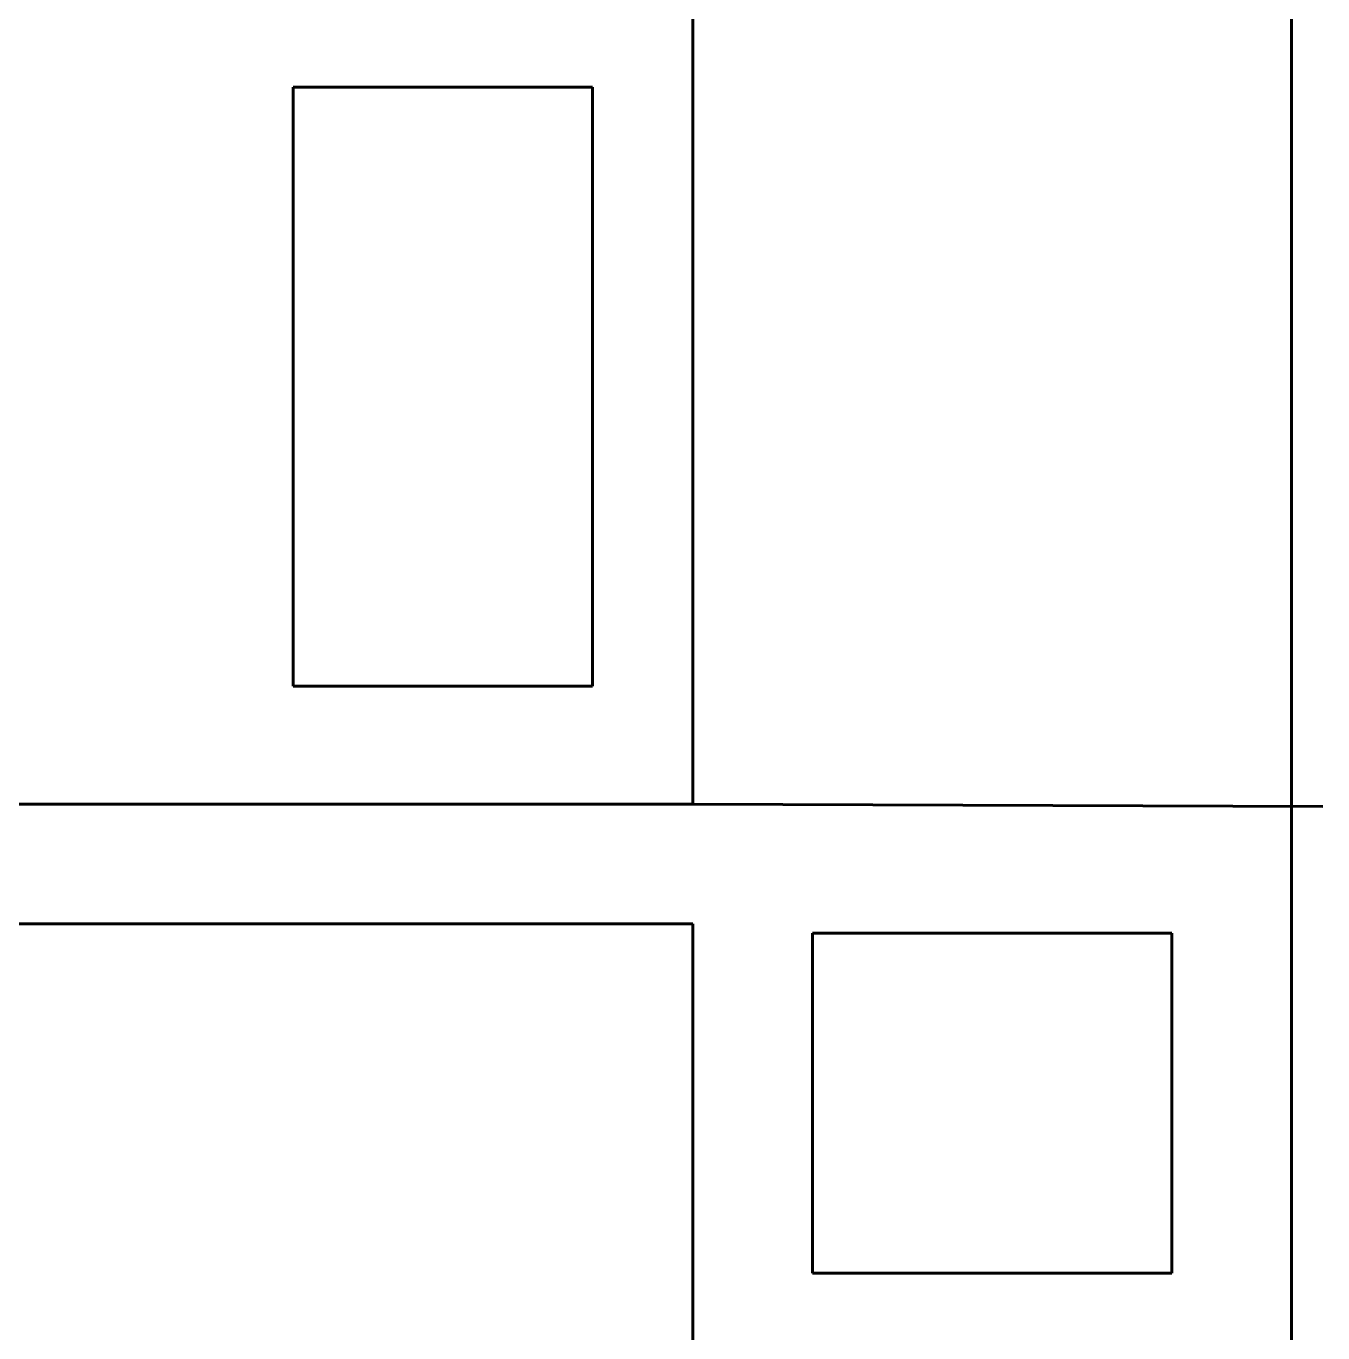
# Model space of a CAD drawing. Extents: x 0 to 297, y 0 to 292.
# Drawn here: x 215.86 to 221.27, y 126.06 to 131.52 of the extents above; entities that cross this region are included whole.
import ezdxf

# ---------------------------------------------------------------- set-up
doc = ezdxf.new("R2010")
doc.units = 0
doc.header["$MEASUREMENT"] = 0
doc.linetypes.add('K5LT_BASIC', pattern=[0])
doc.layers.add('Системный слой', color=7, linetype='Continuous')

# ---------------------------------------------------------------- blocks, each defined once
blk = doc.blocks.new('*U')
at = {"layer": 'Системный слой', "linetype": 'K5LT_BASIC', "lineweight": 60}
for p, q in [((218.2228, 131.2625), (216.9728, 131.2625)), ((216.9728, 131.2625), (216.9728, 128.7625)), ((218.2228, 128.7625), (218.2228, 131.2625)), ((216.9728, 128.7625), (218.2228, 128.7625))]:
    blk.add_line(p, q, dxfattribs=at)

msp = doc.modelspace()

# ---------------------------------------------------------------- linework, layer by layer
at = {"layer": 'Системный слой', "linetype": 'K5LT_BASIC', "lineweight": 60}
for p, q in [((218.6412, 135.2692), (218.6412, 128.2692)), ((221.1417, 125.8121), (221.1417, 135.2692)), ((204.6412, 128.2692), (218.6412, 128.2692)), ((218.6412, 128.2692), (221.2727, 128.2595)), ((204.6412, 127.7692), (218.6412, 127.7692)), ((218.6412, 127.7692), (218.6412, 120.7692)), ((219.1417, 126.3119), (219.1417, 127.7304)), ((219.1417, 127.7304), (220.6417, 127.7304)), ((220.6417, 126.3119), (220.6417, 127.7304)), ((220.6417, 126.3119), (219.1417, 126.3119))]:
    msp.add_line(p, q, dxfattribs=at)

# ---------------------------------------------------------------- block references
at = {"layer": 'Системный слой'}
msp.add_blockref('*U', (0, 0), dxfattribs=at)
msp.add_blockref('*U', (0, 0), dxfattribs=at)
msp.add_blockref('*U', (0, 0), dxfattribs=at)
msp.add_blockref('*U', (0, 0), dxfattribs=at)
msp.add_blockref('*U', (0, 0), dxfattribs=at)
msp.add_blockref('*U', (0, 0), dxfattribs=at)
msp.add_blockref('*U', (0, 0), dxfattribs=at)
msp.add_blockref('*U', (0, 0), dxfattribs=at)
msp.add_blockref('*U', (0, 0), dxfattribs=at)
msp.add_blockref('*U', (0, 0), dxfattribs=at)
msp.add_blockref('*U', (0, 0), dxfattribs=at)
msp.add_blockref('*U', (0, 0), dxfattribs=at)
msp.add_blockref('*U', (0, 0), dxfattribs=at)
msp.add_blockref('*U', (0, 0), dxfattribs=at)
msp.add_blockref('*U', (0, 0), dxfattribs=at)
msp.add_blockref('*U', (0, 0), dxfattribs=at)
msp.add_blockref('*U', (0, 0), dxfattribs=at)
msp.add_blockref('*U', (0, 0), dxfattribs=at)
msp.add_blockref('*U', (0, 0), dxfattribs=at)
msp.add_blockref('*U', (0, 0), dxfattribs=at)
msp.add_blockref('*U', (0, 0), dxfattribs=at)
msp.add_blockref('*U', (0, 0), dxfattribs=at)
msp.add_blockref('*U', (0, 0), dxfattribs=at)
msp.add_blockref('*U', (0, 0), dxfattribs=at)
msp.add_blockref('*U', (0, 0), dxfattribs=at)
msp.add_blockref('*U', (0, 0), dxfattribs=at)
msp.add_blockref('*U', (0, 0), dxfattribs=at)
msp.add_blockref('*U', (0, 0), dxfattribs=at)
msp.add_blockref('*U', (0, 0), dxfattribs=at)
msp.add_blockref('*U', (0, 0), dxfattribs=at)
msp.add_blockref('*U', (0, 0), dxfattribs=at)
msp.add_blockref('*U', (0, 0), dxfattribs=at)
msp.add_blockref('*U', (0, 0), dxfattribs=at)
msp.add_blockref('*U', (0, 0), dxfattribs=at)
msp.add_blockref('*U', (0, 0), dxfattribs=at)
msp.add_blockref('*U', (0, 0), dxfattribs=at)
msp.add_blockref('*U', (0, 0), dxfattribs=at)
msp.add_blockref('*U', (0, 0), dxfattribs=at)
msp.add_blockref('*U', (0, 0), dxfattribs=at)
msp.add_blockref('*U', (0, 0), dxfattribs=at)
msp.add_blockref('*U', (0, 0), dxfattribs=at)
msp.add_blockref('*U', (0, 0), dxfattribs=at)
msp.add_blockref('*U', (0, 0), dxfattribs=at)
msp.add_blockref('*U', (0, 0), dxfattribs=at)
msp.add_blockref('*U', (0, 0), dxfattribs=at)
msp.add_blockref('*U', (0, 0), dxfattribs=at)
msp.add_blockref('*U', (0, 0), dxfattribs=at)
msp.add_blockref('*U', (0, 0), dxfattribs=at)
msp.add_blockref('*U', (0, 0), dxfattribs=at)
msp.add_blockref('*U', (0, 0), dxfattribs=at)
msp.add_blockref('*U', (0, 0), dxfattribs=at)
msp.add_blockref('*U', (0, 0), dxfattribs=at)
msp.add_blockref('*U', (0, 0), dxfattribs=at)
msp.add_blockref('*U', (0, 0), dxfattribs=at)
msp.add_blockref('*U', (0, 0), dxfattribs=at)
msp.add_blockref('*U', (0, 0), dxfattribs=at)
msp.add_blockref('*U', (0, 0), dxfattribs=at)
msp.add_blockref('*U', (0, 0), dxfattribs=at)
msp.add_blockref('*U', (0, 0), dxfattribs=at)
msp.add_blockref('*U', (0, 0), dxfattribs=at)
msp.add_blockref('*U', (0, 0), dxfattribs=at)
msp.add_blockref('*U', (0, 0), dxfattribs=at)
msp.add_blockref('*U', (0, 0), dxfattribs=at)
msp.add_blockref('*U', (0, 0), dxfattribs=at)
msp.add_blockref('*U', (0, 0), dxfattribs=at)
msp.add_blockref('*U', (0, 0), dxfattribs=at)
msp.add_blockref('*U', (0, 0), dxfattribs=at)
msp.add_blockref('*U', (0, 0), dxfattribs=at)
msp.add_blockref('*U', (0, 0), dxfattribs=at)
msp.add_blockref('*U', (0, 0), dxfattribs=at)
msp.add_blockref('*U', (0, 0), dxfattribs=at)
msp.add_blockref('*U', (0, 0), dxfattribs=at)
msp.add_blockref('*U', (0, 0), dxfattribs=at)
msp.add_blockref('*U', (0, 0), dxfattribs=at)
msp.add_blockref('*U', (0, 0), dxfattribs=at)
msp.add_blockref('*U', (0, 0), dxfattribs=at)
msp.add_blockref('*U', (0, 0), dxfattribs=at)
msp.add_blockref('*U', (0, 0), dxfattribs=at)
msp.add_blockref('*U', (0, 0), dxfattribs=at)
msp.add_blockref('*U', (0, 0), dxfattribs=at)
msp.add_blockref('*U', (0, 0), dxfattribs=at)
msp.add_blockref('*U', (0, 0), dxfattribs=at)
msp.add_blockref('*U', (0, 0), dxfattribs=at)
msp.add_blockref('*U', (0, 0), dxfattribs=at)
msp.add_blockref('*U', (0, 0), dxfattribs=at)
msp.add_blockref('*U', (0, 0), dxfattribs=at)
msp.add_blockref('*U', (0, 0), dxfattribs=at)
msp.add_blockref('*U', (0, 0), dxfattribs=at)
msp.add_blockref('*U', (0, 0), dxfattribs=at)
msp.add_blockref('*U', (0, 0), dxfattribs=at)
msp.add_blockref('*U', (0, 0), dxfattribs=at)
msp.add_blockref('*U', (0, 0), dxfattribs=at)
msp.add_blockref('*U', (0, 0), dxfattribs=at)
msp.add_blockref('*U', (0, 0), dxfattribs=at)
msp.add_blockref('*U', (0, 0), dxfattribs=at)
msp.add_blockref('*U', (0, 0), dxfattribs=at)
msp.add_blockref('*U', (0, 0), dxfattribs=at)
msp.add_blockref('*U', (0, 0), dxfattribs=at)
msp.add_blockref('*U', (0, 0), dxfattribs=at)
msp.add_blockref('*U', (0, 0), dxfattribs=at)
msp.add_blockref('*U', (0, 0), dxfattribs=at)
msp.add_blockref('*U', (0, 0), dxfattribs=at)
msp.add_blockref('*U', (0, 0), dxfattribs=at)
msp.add_blockref('*U', (0, 0), dxfattribs=at)
msp.add_blockref('*U', (0, 0), dxfattribs=at)
msp.add_blockref('*U', (0, 0), dxfattribs=at)
msp.add_blockref('*U', (0, 0), dxfattribs=at)
msp.add_blockref('*U', (0, 0), dxfattribs=at)
msp.add_blockref('*U', (0, 0), dxfattribs=at)
msp.add_blockref('*U', (0, 0), dxfattribs=at)
msp.add_blockref('*U', (0, 0), dxfattribs=at)
msp.add_blockref('*U', (0, 0), dxfattribs=at)
msp.add_blockref('*U', (0, 0), dxfattribs=at)
msp.add_blockref('*U', (0, 0), dxfattribs=at)
msp.add_blockref('*U', (0, 0), dxfattribs=at)
msp.add_blockref('*U', (0, 0), dxfattribs=at)
msp.add_blockref('*U', (0, 0), dxfattribs=at)
msp.add_blockref('*U', (0, 0), dxfattribs=at)
msp.add_blockref('*U', (0, 0), dxfattribs=at)
msp.add_blockref('*U', (0, 0), dxfattribs=at)
msp.add_blockref('*U', (0, 0), dxfattribs=at)
msp.add_blockref('*U', (0, 0), dxfattribs=at)
msp.add_blockref('*U', (0, 0), dxfattribs=at)
msp.add_blockref('*U', (0, 0), dxfattribs=at)
msp.add_blockref('*U', (0, 0), dxfattribs=at)
msp.add_blockref('*U', (0, 0), dxfattribs=at)
msp.add_blockref('*U', (0, 0), dxfattribs=at)
msp.add_blockref('*U', (0, 0), dxfattribs=at)
msp.add_blockref('*U', (0, 0), dxfattribs=at)
msp.add_blockref('*U', (0, 0), dxfattribs=at)
msp.add_blockref('*U', (0, 0), dxfattribs=at)
msp.add_blockref('*U', (0, 0), dxfattribs=at)
msp.add_blockref('*U', (0, 0), dxfattribs=at)
msp.add_blockref('*U', (0, 0), dxfattribs=at)
msp.add_blockref('*U', (0, 0), dxfattribs=at)
msp.add_blockref('*U', (0, 0), dxfattribs=at)
msp.add_blockref('*U', (0, 0), dxfattribs=at)
msp.add_blockref('*U', (0, 0), dxfattribs=at)
msp.add_blockref('*U', (0, 0), dxfattribs=at)
msp.add_blockref('*U', (0, 0), dxfattribs=at)
msp.add_blockref('*U', (0, 0), dxfattribs=at)
msp.add_blockref('*U', (0, 0), dxfattribs=at)
msp.add_blockref('*U', (0, 0), dxfattribs=at)
msp.add_blockref('*U', (0, 0), dxfattribs=at)
msp.add_blockref('*U', (0, 0), dxfattribs=at)
msp.add_blockref('*U', (0, 0), dxfattribs=at)
msp.add_blockref('*U', (0, 0), dxfattribs=at)
msp.add_blockref('*U', (0, 0), dxfattribs=at)
msp.add_blockref('*U', (0, 0), dxfattribs=at)
msp.add_blockref('*U', (0, 0), dxfattribs=at)
msp.add_blockref('*U', (0, 0), dxfattribs=at)
msp.add_blockref('*U', (0, 0), dxfattribs=at)
msp.add_blockref('*U', (0, 0), dxfattribs=at)
msp.add_blockref('*U', (0, 0), dxfattribs=at)
msp.add_blockref('*U', (0, 0), dxfattribs=at)
msp.add_blockref('*U', (0, 0), dxfattribs=at)
msp.add_blockref('*U', (0, 0), dxfattribs=at)
msp.add_blockref('*U', (0, 0), dxfattribs=at)
msp.add_blockref('*U', (0, 0), dxfattribs=at)
msp.add_blockref('*U', (0, 0), dxfattribs=at)
msp.add_blockref('*U', (0, 0), dxfattribs=at)
msp.add_blockref('*U', (0, 0), dxfattribs=at)
msp.add_blockref('*U', (0, 0), dxfattribs=at)
msp.add_blockref('*U', (0, 0), dxfattribs=at)
msp.add_blockref('*U', (0, 0), dxfattribs=at)
msp.add_blockref('*U', (0, 0), dxfattribs=at)
msp.add_blockref('*U', (0, 0), dxfattribs=at)
msp.add_blockref('*U', (0, 0), dxfattribs=at)
msp.add_blockref('*U', (0, 0), dxfattribs=at)
msp.add_blockref('*U', (0, 0), dxfattribs=at)
msp.add_blockref('*U', (0, 0), dxfattribs=at)
msp.add_blockref('*U', (0, 0), dxfattribs=at)
msp.add_blockref('*U', (0, 0), dxfattribs=at)
msp.add_blockref('*U', (0, 0), dxfattribs=at)
msp.add_blockref('*U', (0, 0), dxfattribs=at)
msp.add_blockref('*U', (0, 0), dxfattribs=at)
msp.add_blockref('*U', (0, 0), dxfattribs=at)
msp.add_blockref('*U', (0, 0), dxfattribs=at)
msp.add_blockref('*U', (0, 0), dxfattribs=at)
msp.add_blockref('*U', (0, 0), dxfattribs=at)
msp.add_blockref('*U', (0, 0), dxfattribs=at)
msp.add_blockref('*U', (0, 0), dxfattribs=at)
msp.add_blockref('*U', (0, 0), dxfattribs=at)
msp.add_blockref('*U', (0, 0), dxfattribs=at)
msp.add_blockref('*U', (0, 0), dxfattribs=at)
msp.add_blockref('*U', (0, 0), dxfattribs=at)
msp.add_blockref('*U', (0, 0), dxfattribs=at)
msp.add_blockref('*U', (0, 0), dxfattribs=at)
msp.add_blockref('*U', (0, 0), dxfattribs=at)
msp.add_blockref('*U', (0, 0), dxfattribs=at)
msp.add_blockref('*U', (0, 0), dxfattribs=at)
msp.add_blockref('*U', (0, 0), dxfattribs=at)
msp.add_blockref('*U', (0, 0), dxfattribs=at)
msp.add_blockref('*U', (0, 0), dxfattribs=at)
msp.add_blockref('*U', (0, 0), dxfattribs=at)
msp.add_blockref('*U', (0, 0), dxfattribs=at)
msp.add_blockref('*U', (0, 0), dxfattribs=at)
msp.add_blockref('*U', (0, 0), dxfattribs=at)
msp.add_blockref('*U', (0, 0), dxfattribs=at)
msp.add_blockref('*U', (0, 0), dxfattribs=at)
msp.add_blockref('*U', (0, 0), dxfattribs=at)
msp.add_blockref('*U', (0, 0), dxfattribs=at)
msp.add_blockref('*U', (0, 0), dxfattribs=at)
msp.add_blockref('*U', (0, 0), dxfattribs=at)
msp.add_blockref('*U', (0, 0), dxfattribs=at)
msp.add_blockref('*U', (0, 0), dxfattribs=at)
msp.add_blockref('*U', (0, 0), dxfattribs=at)
msp.add_blockref('*U', (0, 0), dxfattribs=at)
msp.add_blockref('*U', (0, 0), dxfattribs=at)
msp.add_blockref('*U', (0, 0), dxfattribs=at)
msp.add_blockref('*U', (0, 0), dxfattribs=at)
msp.add_blockref('*U', (0, 0), dxfattribs=at)
msp.add_blockref('*U', (0, 0), dxfattribs=at)
msp.add_blockref('*U', (0, 0), dxfattribs=at)
msp.add_blockref('*U', (0, 0), dxfattribs=at)
msp.add_blockref('*U', (0, 0), dxfattribs=at)
msp.add_blockref('*U', (0, 0), dxfattribs=at)
msp.add_blockref('*U', (0, 0), dxfattribs=at)
msp.add_blockref('*U', (0, 0), dxfattribs=at)
msp.add_blockref('*U', (0, 0), dxfattribs=at)
msp.add_blockref('*U', (0, 0), dxfattribs=at)
msp.add_blockref('*U', (0, 0), dxfattribs=at)
msp.add_blockref('*U', (0, 0), dxfattribs=at)
msp.add_blockref('*U', (0, 0), dxfattribs=at)
msp.add_blockref('*U', (0, 0), dxfattribs=at)
msp.add_blockref('*U', (0, 0), dxfattribs=at)
msp.add_blockref('*U', (0, 0), dxfattribs=at)
msp.add_blockref('*U', (0, 0), dxfattribs=at)
msp.add_blockref('*U', (0, 0), dxfattribs=at)
msp.add_blockref('*U', (0, 0), dxfattribs=at)
msp.add_blockref('*U', (0, 0), dxfattribs=at)
msp.add_blockref('*U', (0, 0), dxfattribs=at)
msp.add_blockref('*U', (0, 0), dxfattribs=at)
msp.add_blockref('*U', (0, 0), dxfattribs=at)
msp.add_blockref('*U', (0, 0), dxfattribs=at)
msp.add_blockref('*U', (0, 0), dxfattribs=at)
msp.add_blockref('*U', (0, 0), dxfattribs=at)
msp.add_blockref('*U', (0, 0), dxfattribs=at)
msp.add_blockref('*U', (0, 0), dxfattribs=at)
msp.add_blockref('*U', (0, 0), dxfattribs=at)
msp.add_blockref('*U', (0, 0), dxfattribs=at)
msp.add_blockref('*U', (0, 0), dxfattribs=at)
msp.add_blockref('*U', (0, 0), dxfattribs=at)
msp.add_blockref('*U', (0, 0), dxfattribs=at)
msp.add_blockref('*U', (0, 0), dxfattribs=at)
msp.add_blockref('*U', (0, 0), dxfattribs=at)
msp.add_blockref('*U', (0, 0), dxfattribs=at)
msp.add_blockref('*U', (0, 0), dxfattribs=at)
msp.add_blockref('*U', (0, 0), dxfattribs=at)
msp.add_blockref('*U', (0, 0), dxfattribs=at)
msp.add_blockref('*U', (0, 0), dxfattribs=at)
msp.add_blockref('*U', (0, 0), dxfattribs=at)
msp.add_blockref('*U', (0, 0), dxfattribs=at)
msp.add_blockref('*U', (0, 0), dxfattribs=at)
msp.add_blockref('*U', (0, 0), dxfattribs=at)
msp.add_blockref('*U', (0, 0), dxfattribs=at)
msp.add_blockref('*U', (0, 0), dxfattribs=at)
msp.add_blockref('*U', (0, 0), dxfattribs=at)
msp.add_blockref('*U', (0, 0), dxfattribs=at)
msp.add_blockref('*U', (0, 0), dxfattribs=at)
msp.add_blockref('*U', (0, 0), dxfattribs=at)
msp.add_blockref('*U', (0, 0), dxfattribs=at)
msp.add_blockref('*U', (0, 0), dxfattribs=at)
msp.add_blockref('*U', (0, 0), dxfattribs=at)
msp.add_blockref('*U', (0, 0), dxfattribs=at)
msp.add_blockref('*U', (0, 0), dxfattribs=at)
msp.add_blockref('*U', (0, 0), dxfattribs=at)
msp.add_blockref('*U', (0, 0), dxfattribs=at)
msp.add_blockref('*U', (0, 0), dxfattribs=at)
msp.add_blockref('*U', (0, 0), dxfattribs=at)
msp.add_blockref('*U', (0, 0), dxfattribs=at)
msp.add_blockref('*U', (0, 0), dxfattribs=at)
msp.add_blockref('*U', (0, 0), dxfattribs=at)
msp.add_blockref('*U', (0, 0), dxfattribs=at)
msp.add_blockref('*U', (0, 0), dxfattribs=at)
msp.add_blockref('*U', (0, 0), dxfattribs=at)
msp.add_blockref('*U', (0, 0), dxfattribs=at)
msp.add_blockref('*U', (0, 0), dxfattribs=at)
msp.add_blockref('*U', (0, 0), dxfattribs=at)
msp.add_blockref('*U', (0, 0), dxfattribs=at)
msp.add_blockref('*U', (0, 0), dxfattribs=at)
msp.add_blockref('*U', (0, 0), dxfattribs=at)
msp.add_blockref('*U', (0, 0), dxfattribs=at)
msp.add_blockref('*U', (0, 0), dxfattribs=at)
msp.add_blockref('*U', (0, 0), dxfattribs=at)
msp.add_blockref('*U', (0, 0), dxfattribs=at)
msp.add_blockref('*U', (0, 0), dxfattribs=at)
msp.add_blockref('*U', (0, 0), dxfattribs=at)
msp.add_blockref('*U', (0, 0), dxfattribs=at)
msp.add_blockref('*U', (0, 0), dxfattribs=at)
msp.add_blockref('*U', (0, 0), dxfattribs=at)
msp.add_blockref('*U', (0, 0), dxfattribs=at)
msp.add_blockref('*U', (0, 0), dxfattribs=at)
msp.add_blockref('*U', (0, 0), dxfattribs=at)
msp.add_blockref('*U', (0, 0), dxfattribs=at)
msp.add_blockref('*U', (0, 0), dxfattribs=at)
msp.add_blockref('*U', (0, 0), dxfattribs=at)
msp.add_blockref('*U', (0, 0), dxfattribs=at)
msp.add_blockref('*U', (0, 0), dxfattribs=at)
msp.add_blockref('*U', (0, 0), dxfattribs=at)
msp.add_blockref('*U', (0, 0), dxfattribs=at)
msp.add_blockref('*U', (0, 0), dxfattribs=at)
msp.add_blockref('*U', (0, 0), dxfattribs=at)
msp.add_blockref('*U', (0, 0), dxfattribs=at)
msp.add_blockref('*U', (0, 0), dxfattribs=at)
msp.add_blockref('*U', (0, 0), dxfattribs=at)
msp.add_blockref('*U', (0, 0), dxfattribs=at)
msp.add_blockref('*U', (0, 0), dxfattribs=at)
msp.add_blockref('*U', (0, 0), dxfattribs=at)
msp.add_blockref('*U', (0, 0), dxfattribs=at)
msp.add_blockref('*U', (0, 0), dxfattribs=at)
msp.add_blockref('*U', (0, 0), dxfattribs=at)
msp.add_blockref('*U', (0, 0), dxfattribs=at)
msp.add_blockref('*U', (0, 0), dxfattribs=at)
msp.add_blockref('*U', (0, 0), dxfattribs=at)
msp.add_blockref('*U', (0, 0), dxfattribs=at)
msp.add_blockref('*U', (0, 0), dxfattribs=at)
msp.add_blockref('*U', (0, 0), dxfattribs=at)
msp.add_blockref('*U', (0, 0), dxfattribs=at)
msp.add_blockref('*U', (0, 0), dxfattribs=at)
msp.add_blockref('*U', (0, 0), dxfattribs=at)
msp.add_blockref('*U', (0, 0), dxfattribs=at)
msp.add_blockref('*U', (0, 0), dxfattribs=at)
msp.add_blockref('*U', (0, 0), dxfattribs=at)
msp.add_blockref('*U', (0, 0), dxfattribs=at)
msp.add_blockref('*U', (0, 0), dxfattribs=at)
msp.add_blockref('*U', (0, 0), dxfattribs=at)
msp.add_blockref('*U', (0, 0), dxfattribs=at)
msp.add_blockref('*U', (0, 0), dxfattribs=at)
msp.add_blockref('*U', (0, 0), dxfattribs=at)
msp.add_blockref('*U', (0, 0), dxfattribs=at)
msp.add_blockref('*U', (0, 0), dxfattribs=at)
msp.add_blockref('*U', (0, 0), dxfattribs=at)
msp.add_blockref('*U', (0, 0), dxfattribs=at)
msp.add_blockref('*U', (0, 0), dxfattribs=at)
msp.add_blockref('*U', (0, 0), dxfattribs=at)
msp.add_blockref('*U', (0, 0), dxfattribs=at)
msp.add_blockref('*U', (0, 0), dxfattribs=at)
msp.add_blockref('*U', (0, 0), dxfattribs=at)
msp.add_blockref('*U', (0, 0), dxfattribs=at)
msp.add_blockref('*U', (0, 0), dxfattribs=at)
msp.add_blockref('*U', (0, 0), dxfattribs=at)
msp.add_blockref('*U', (0, 0), dxfattribs=at)
msp.add_blockref('*U', (0, 0), dxfattribs=at)
msp.add_blockref('*U', (0, 0), dxfattribs=at)
msp.add_blockref('*U', (0, 0), dxfattribs=at)
msp.add_blockref('*U', (0, 0), dxfattribs=at)
msp.add_blockref('*U', (0, 0), dxfattribs=at)
msp.add_blockref('*U', (0, 0), dxfattribs=at)
msp.add_blockref('*U', (0, 0), dxfattribs=at)
msp.add_blockref('*U', (0, 0), dxfattribs=at)
msp.add_blockref('*U', (0, 0), dxfattribs=at)
msp.add_blockref('*U', (0, 0), dxfattribs=at)
msp.add_blockref('*U', (0, 0), dxfattribs=at)
msp.add_blockref('*U', (0, 0), dxfattribs=at)
msp.add_blockref('*U', (0, 0), dxfattribs=at)
msp.add_blockref('*U', (0, 0), dxfattribs=at)
msp.add_blockref('*U', (0, 0), dxfattribs=at)
msp.add_blockref('*U', (0, 0), dxfattribs=at)
msp.add_blockref('*U', (0, 0), dxfattribs=at)
msp.add_blockref('*U', (0, 0), dxfattribs=at)
msp.add_blockref('*U', (0, 0), dxfattribs=at)
msp.add_blockref('*U', (0, 0), dxfattribs=at)
msp.add_blockref('*U', (0, 0), dxfattribs=at)

doc.saveas('drawing.dxf')
